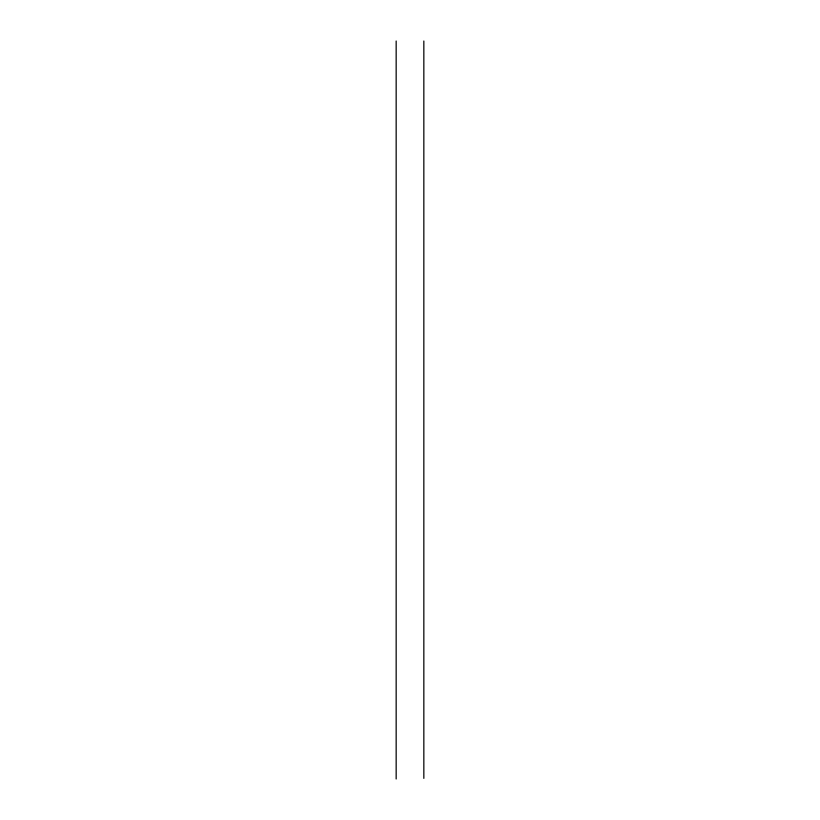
<?xml version="1.0" encoding="UTF-8"?>
<svg xmlns="http://www.w3.org/2000/svg" width="820" height="820" viewBox="0 0 820 820"><rect width="100%" height="100%" fill="white"/><g stroke="black" fill="none" stroke-linecap="round" stroke-linejoin="round"><path stroke-width="1.23" d="M423.837 41L423.837 778.375M396.162 41L396.162 779"/></g></svg>
